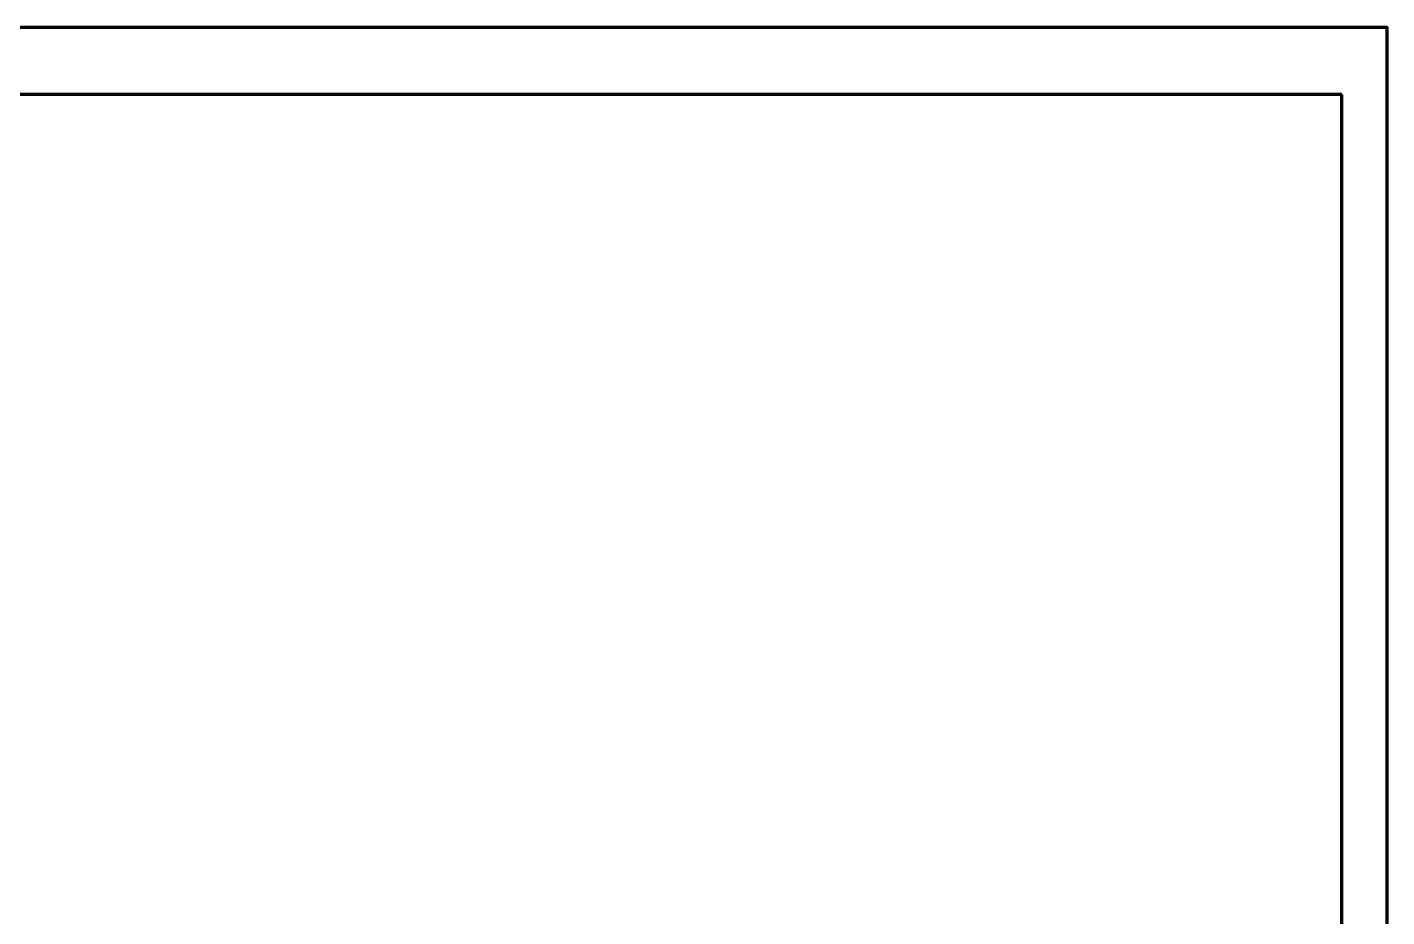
# Model space of a CAD drawing. Header units: millimetres. Extents: x 8300 to 125598, y -10383 to 40000.
# Drawn here: x 111977 to 125598, y 7361 to 16272 of the extents above; entities that cross this region are included whole.
import ezdxf

# ---------------------------------------------------------------- set-up
doc = ezdxf.new("R2010")
doc.units = ezdxf.units.MM
doc.header["$LTSCALE"] = 300
doc.layers.add('K他0_その他－１', color=7, linetype='CONTINUOUS')

# ---------------------------------------------------------------- blocks, each defined once
blk = doc.blocks.new('ZGroup317', base_point=(112982, 7362))
at = {"layer": 'K他0_その他－１', "color": 150, "linetype": 'Continuous', "lineweight": -3}
blk.add_line((125598, 16272), (125598, 15972), dxfattribs=at)
for points in [[(100367, 16272), (125598, 16272), (125598, -1549), (100367, -1549)], [(125148, 15597), (101087, 15597), (101087, -874), (125148, -874)]]:
    blk.add_lwpolyline(points, close=True, dxfattribs=at)
blk.add_lwpolyline([(125298, 16272), (125598, 16272), (125598, 15972)], dxfattribs=at)
blk = doc.blocks.new('ZGroup344', base_point=(112982, 7361))
at = {"layer": 'K他0_その他－１', "color": 150, "linetype": 'Continuous', "lineweight": 90}
for p, q in [((100367, 16271), (125598, 16271)), ((125598, 16271), (125598, -1549)), ((125598, 16271), (125598, 15971)), ((125148, -874), (125148, 15596))]:
    blk.add_line(p, q, dxfattribs=at)
for points in [[(125298, 16271), (125598, 16271), (125598, 15971)], [(125148, 15596), (101087, 15596), (101087, -874)]]:
    blk.add_lwpolyline(points, dxfattribs=at)

msp = doc.modelspace()

# ---------------------------------------------------------------- block references
at = {"layer": 'K他0_その他－１', "linetype": 'Continuous', "lineweight": 5}
for name, p in [('ZGroup317', (112982, 7362)), ('ZGroup344', (112982, 7361))]:
    msp.add_blockref(name, p, dxfattribs=at)

doc.saveas('drawing.dxf')
